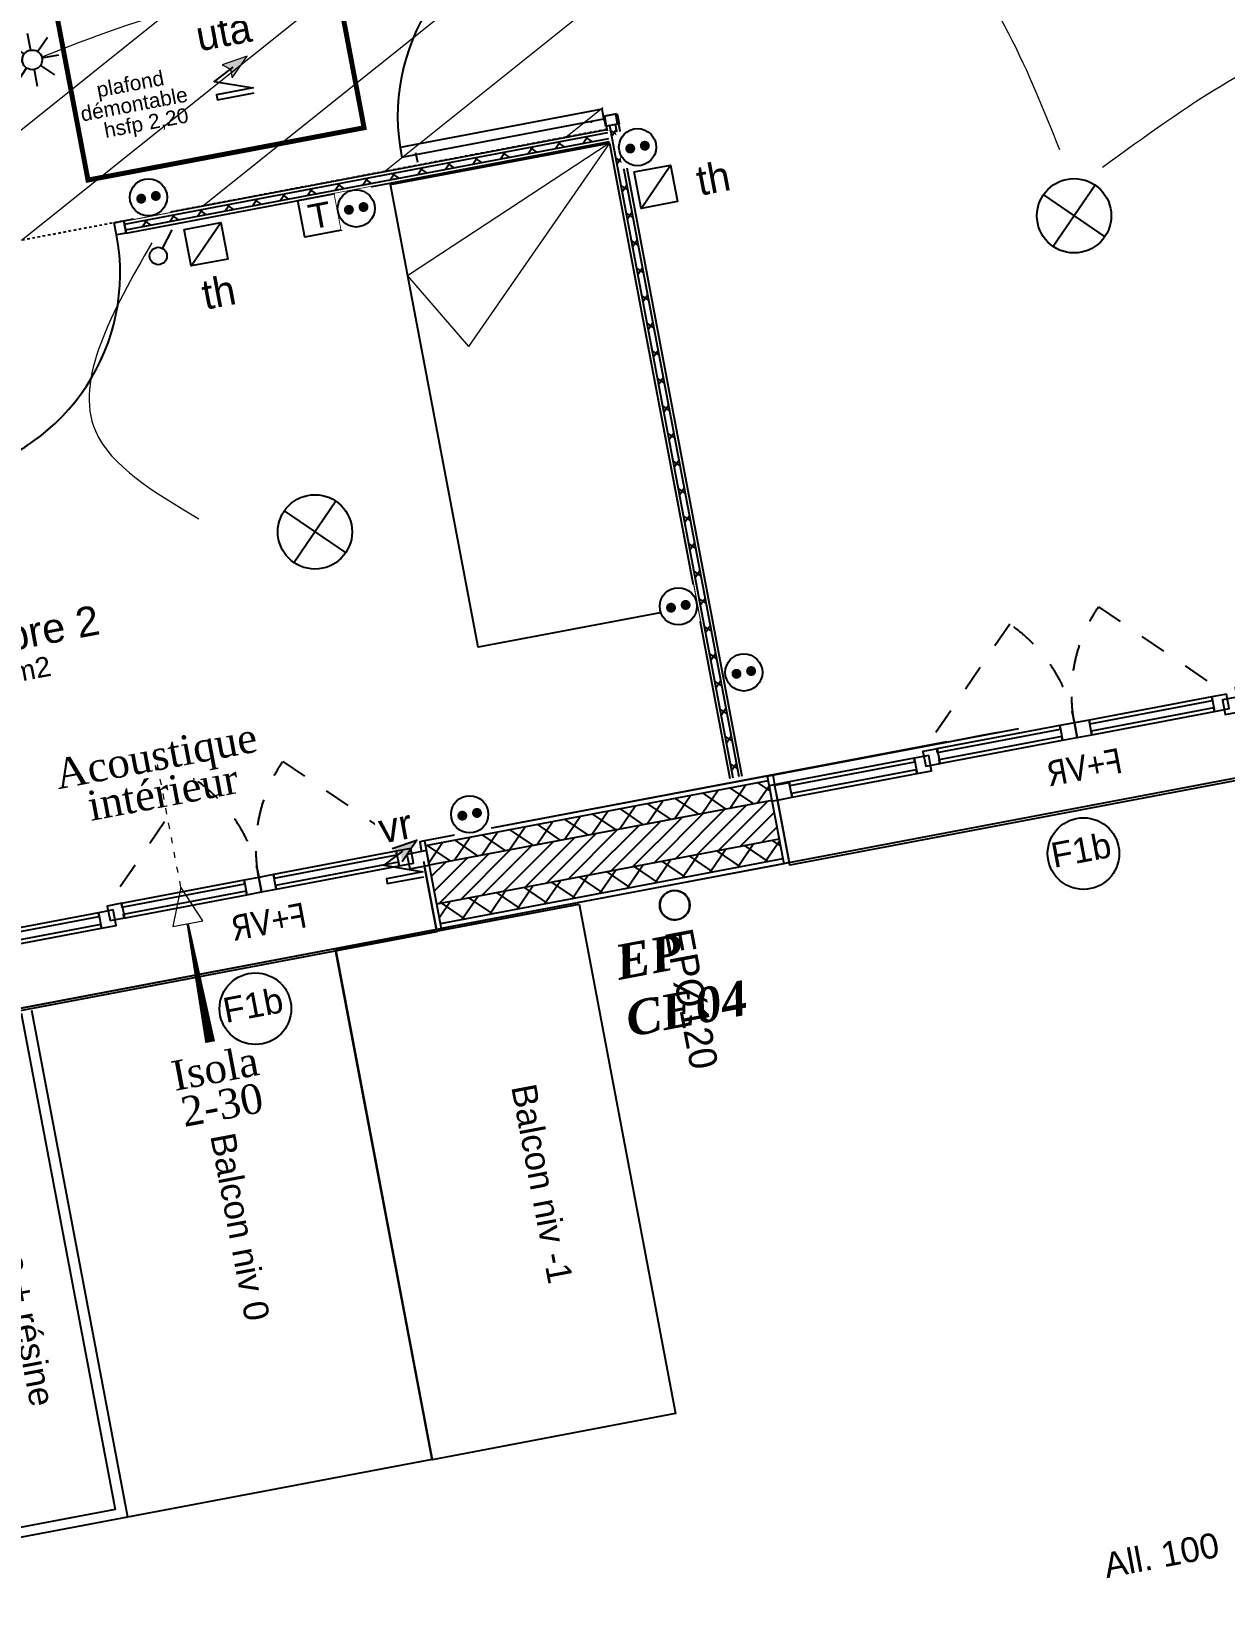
# Model space of a CAD drawing. Header units: centimetres. Extents: x 209280 to 319866, y -365283 to -277503.
# Drawn here: x 245383 to 250196, y -340900 to -334507 of the extents above; entities that cross this region are included whole.
import ezdxf

# ---------------------------------------------------------------- set-up
doc = ezdxf.new("R2010")
doc.units = ezdxf.units.CM
doc.linetypes.add('ACAD_ISO03W100', pattern=[30, 12, -18])
doc.linetypes.add('Style de ligne -1', pattern=[0.41664, 0.20828, -0.20836])
doc.layers.get('0').update_dxf_attribs({"color": 252})
for name, color, linetype in [('3-BAT C-Niveau 1', 252, 'Continuous'), ('prlm-EAU-EPEXT', 145, 'Continuous'), ('prlm-MOD', 64, 'Continuous'), ('prlm-VMC', 93, 'Continuous')]:
    doc.layers.add(name, color=color, linetype=linetype)
doc.layers.add('prlm-ELEC-CFA', color=1, linetype='Continuous', lineweight=25)
doc.layers.add('prlm-ELEC-CFO', color=1, linetype='Continuous', lineweight=25)
doc.layers.add('prlm-ZEROPLOT', color=254, linetype='Continuous', plot=False)
doc.styles.add('Futura Std Book', font='')
doc.styles.add('Helvetica', font='arial.ttf')
doc.styles.add('Lucida Grande', font='')
doc.styles.add('prlm-eau-ep', font='timesbi.ttf', dxfattribs={"height": 18})
doc.styles.add('prlm-elec-cfa', font='comic.ttf', dxfattribs={"height": 12})
doc.styles.add('prlm-elec-cfo', font='comic.ttf', dxfattribs={"height": 12})
doc.styles.add('prlm-vmc', font='pala.ttf', dxfattribs={"height": 14})
doc.styles.get("Standard").update_dxf_attribs({"font": 'isocp.shx', "height": 100})
doc.styles.get('Futura Std Book').set_extended_font_data('Futura Std Book')
doc.styles.get('Lucida Grande').set_extended_font_data('Lucida Grande')
pattern_1 = [(235.723595, (88960.93, 134700.79), (66.106423, -45.054865), []), (325.723595, (88960.93, 134700.79), (-45.054865, -66.106423), [])]

# ---------------------------------------------------------------- blocks, each defined once
blk = doc.blocks.new('FENETRE TYPE 1')
at = {"linetype": 'Style de ligne -1', "ltscale": 50.8}
for p, q in [((48.17, 60.17), (4, 16)), ((84.68, 59.99), (128.67, 16))]:
    blk.add_line(p, q, dxfattribs=at)
at = {"linetype": 'Continuous'}
blk.add_line((0, 16), (0, 14), dxfattribs=at)
at = {"linetype": 'Continuous', "lineweight": 25, "flags": 128}
for points in [[(-2, 18), (0, 18), (0, 14)], [(192, 18), (190, 18), (190, 14)], [(0, 8), (0, -18), (-2, -18)], [(190, 7.7), (190, -18), (192, -18)]]:
    blk.add_lwpolyline(points, dxfattribs=at)
at = {"linetype": 'Continuous', "flags": 128}
for points in [[(-2, 14), (6, 14), (6, 8), (-2, 8)], [(4, 16), (10, 16), (10, 10), (4, 10)], [(10, 16), (60.46, 16), (60.46, 14.5), (10, 14.5)], [(60.46, 16), (66.46, 16), (66.46, 10), (60.46, 10)], [(66.46, 16), (72.46, 16), (72.46, 10), (66.46, 10)], [(72.46, 16), (123.05, 16), (123.05, 14.5), (72.46, 14.5)], [(122.67, 16), (128.67, 16), (128.67, 10), (122.67, 10)], [(126.67, 14), (132.67, 14), (132.67, 7.7), (126.67, 7.7)], [(132.67, 14), (184, 14), (184, 12.5), (132.67, 12.5)], [(184, 14), (192.25, 14), (192.25, 7.7), (184, 7.7)], [(184, 13.7), (190, 13.7), (190, 7.7), (184, 7.7)], [(10, 11.5), (60.46, 11.5), (60.46, 10), (10, 10)], [(72.46, 11.5), (123.05, 11.5), (123.05, 10), (72.46, 10)], [(132.67, 9.2), (184, 9.2), (184, 7.7), (132.67, 7.7)]]:
    blk.add_lwpolyline(points, close=True, dxfattribs=at)
blk.add_lwpolyline([(0, 10), (0, -19), (190, -19), (190, 10)], dxfattribs=at)
at = {"linetype": 'Style de ligne -1', "ltscale": 50.8}
for centre, radius, start, end in [((4, 16), 62.46, 360, 45), ((128.67, 16), 62.21, 136.63922, 180)]:
    blk.add_arc(centre, radius, start, end, dxfattribs=at)
at = {"insert": (50.38, 2.81), "char_height": 10.161, "attachment_point": 1, "line_spacing_factor": 0.978845, "style": 'Lucida Grande'}
blk.add_mtext('F+VR ', dxfattribs=at)
blk = doc.blocks.new('Groupe-212-1')
at = {"linetype": 'Continuous'}
blk.add_circle((16066.65, -47252.39), 14.45, dxfattribs=at)
at = {"insert": (16052.84, -47248.28), "char_height": 10.087, "attachment_point": 1, "rotation": 10.72359, "line_spacing_factor": 0.834288, "style": 'Helvetica'}
blk.add_mtext('F1b', dxfattribs=at)
blk = doc.blocks.new('Groupe-213-1')
at = {"linetype": 'Continuous'}
blk.add_circle((15732.51, -47314.97), 14.45, dxfattribs=at)
at = {"insert": (15718.69, -47310.86), "char_height": 10.087, "attachment_point": 1, "rotation": 10.72359, "line_spacing_factor": 0.834288, "style": 'Helvetica'}
blk.add_mtext('F1b', dxfattribs=at)
blk = doc.blocks.new('Groupe-260-1')
at = {"linetype": 'Continuous'}
blk.add_open_spline([(15897.67, -47268.76), (15896.47, -47269.82), (15895.46, -47272.86), (15896.1, -47276), (15898.22, -47278.4), (15901.26, -47279.41), (15904.4, -47278.77), (15906.8, -47276.65), (15907.81, -47273.61), (15907.17, -47270.47), (15905.05, -47268.07), (15902.01, -47267.06), (15898.87, -47267.7), (15897.67, -47268.76)], degree=2, dxfattribs=at)
blk = doc.blocks.new('Groupe-261-1')
blk.add_blockref('Groupe-260-1', (0, 0))
at = {"insert": (15908.77, -47281.83), "char_height": 11.327, "attachment_point": 1, "rotation": 280.72359, "line_spacing_factor": 0.962448, "style": 'Futura Std Book'}
blk.add_mtext('EPØ120', dxfattribs=at)
blk = doc.blocks.new('xi.epext')
at = {"layer": 'prlm-EAU-EPEXT', "color": 0, "linetype": 'ByBlock', "lineweight": -2}
blk.add_circle((0, 0), 5, dxfattribs=at)
blk = doc.blocks.new('xi.EA')
at = {"layer": 'prlm-VMC', "color": 0, "linetype": 'ByBlock', "lineweight": 5, "flags": 128}
blk.add_lwpolyline([(-6.17, -15), (6.17, -15), (0, 0)], close=True, dxfattribs=at)
at = {"layer": 'prlm-VMC', "color": 0, "linetype": 'ByBlock', "lineweight": -2, "flags": 128}
blk.add_lwpolyline([(0, -15, 1, 4, 0), (0, -63.63, 1, 1, 0)], format="xyseb", dxfattribs=at)
at = {"layer": 'prlm-VMC', "color": 0, "linetype": 'ByBlock', "lineweight": 5}
blk.add_solid([(0, 0), (6.17, -15), (-6.17, -15), (0, 0)], dxfattribs=at)
at = {"layer": 'prlm-ZEROPLOT', "color": 250, "linetype": 'ACAD_ISO03W100', "lineweight": 0, "ltscale": 0.2}
blk.add_lwpolyline([(0, 0), (0, 60)], dxfattribs=at)
blk = doc.blocks.new('xi.uta')
at = {"layer": 'prlm-ELEC-CFO', "lineweight": 5}
blk.add_hatch(color=0, dxfattribs=at).paths.add_polyline_path([(-3, 6), (-0.1, 3.7), (0, 0), (7.5, 7.5)])
at = {"layer": 'prlm-ELEC-CFO', "color": 0, "lineweight": 5, "flags": 128}
blk.add_lwpolyline([(-3, 6), (-0.1, 3.7), (0, 0), (7.5, 7.5)], close=True, dxfattribs=at)
at = {"layer": 'prlm-ELEC-CFO', "color": 0}
blk.add_lwpolyline([(0.95, 4.23), (-7.5, 0), (7.5, -5.5), (-7.5, -5.5), (-7.5, -7.5), (7.5, -7.5)], dxfattribs=at)
blk = doc.blocks.new('xi.PC')
at = {"color": 0, "lineweight": 5}
blk.add_wipeout([(-7.5, -7.5), (7.5, -7.5), (7.5, 7.5), (-7.5, 7.5)], dxfattribs=at).dxf.layer = 'prlm-ELEC-CFO'
at = {"layer": 'prlm-ELEC-CFO', "color": 0, "linetype": 'ByBlock', "lineweight": 5, "const_width": 2}
for points in [[(-4, 0, 1), (-2, 0, 1)], [(2, 0, 1), (4, 0, 1)]]:
    blk.add_lwpolyline(points, format="xyb", close=True, dxfattribs=at)
at = {"layer": 'prlm-ELEC-CFO', "color": 0, "linetype": 'ByBlock', "lineweight": -2}
blk.add_circle((0, 0), 7.5, dxfattribs=at)
blk = doc.blocks.new('xi.PTCE')
at = {"layer": 'prlm-ELEC-CFO', "color": 0}
for points in [[(-10.61, 10.61), (10.61, -10.61)], [(10.61, 10.61), (-10.61, -10.61)]]:
    blk.add_lwpolyline(points, dxfattribs=at)
at = {"layer": 'prlm-ELEC-CFO', "color": 0, "linetype": 'ByBlock'}
blk.add_circle((0, 0), 15, dxfattribs=at)
blk = doc.blocks.new('xi.SPOT')
at = {"color": 0, "lineweight": 5}
blk.add_wipeout([(-4, 0), (-2.83, -2.83), (0, -4), (2.83, -2.83), (4, 0), (2.83, 2.83), (0, 4), (-2.83, 2.83)], dxfattribs=at).dxf.layer = 'prlm-ELEC-CFO'
at = {"layer": 'prlm-ELEC-CFO', "color": 0, "linetype": 'ByBlock', "lineweight": -2, "flags": 128}
for points in [[(-7.69, 7.69), (-2.83, 2.83)], [(0, 10.88), (0, 4)], [(7.69, 7.69), (2.83, 2.83)], [(-10.88, 0), (-4, 0)], [(4, 0), (10.88, 0)], [(-2.83, -2.83), (-7.69, -7.69)], [(0, -4), (0, -10.88)], [(2.83, -2.83), (7.69, -7.69)]]:
    blk.add_lwpolyline(points, dxfattribs=at)
at = {"layer": 'prlm-ELEC-CFO', "color": 0, "linetype": 'ByBlock', "lineweight": -2}
blk.add_circle((0, 0), 4, dxfattribs=at)
blk = doc.blocks.new('xi.VR')
at = {"layer": 'prlm-ELEC-CFO', "lineweight": 5}
blk.add_hatch(color=0, dxfattribs=at).paths.add_polyline_path([(-3, 6), (-0.1, 3.7), (0, 0), (7.5, 7.5)])
at = {"layer": 'prlm-ELEC-CFO', "color": 0}
for points in [[(-3, 6), (7.5, 7.5), (0, 0)], [(0.95, 4.23), (-7.5, 0), (7.5, -5.5), (-7.5, -5.5), (-7.5, -7.5), (7.5, -7.5)]]:
    blk.add_lwpolyline(points, dxfattribs=at)
blk = doc.blocks.new('xi.TEL')
at = {"layer": 'prlm-ELEC-CFA', "color": 0, "linetype": 'ByBlock', "lineweight": -2, "flags": 128}
blk.add_lwpolyline([(-7.5, 7.5), (7.5, 7.5), (7.5, -7.5), (-7.5, -7.5)], close=True, dxfattribs=at)
at = {"layer": 'prlm-ELEC-CFA', "color": 0, "linetype": 'ByBlock', "insert": (0, 0), "char_height": 10, "width": 11.36, "attachment_point": 5}
blk.add_mtext('{\\fVerdana|b0|i0|c0|p34;T}', dxfattribs=at)
blk = doc.blocks.new('xi.SA')
at = {"layer": 'prlm-ELEC-CFO', "color": 0}
blk.add_lwpolyline([(0.2, -1.28), (5.5, 5.28)], dxfattribs=at)
blk.add_circle((-2, -4), 3.5, dxfattribs=at)
blk = doc.blocks.new('Groupe-168-1')
at = {"linetype": 'Continuous', "lineweight": 18}
for p, q in [((15875.42, -46965.75), (15793.96, -47019.36)), ((15875.42, -46965.75), (15818.45, -47047.79)), ((15793.96, -47019.36), (15786.99, -46982.43)), ((15793.96, -47019.36), (15818.5, -47047.84))]:
    blk.add_line(p, q, dxfattribs=at)
at = {"linetype": 'Continuous', "flags": 128}
blk.add_lwpolyline([(15910.77, -47152.44), (15822.35, -47169.18), (15786.99, -46982.5), (15875.42, -46965.75)], close=True, dxfattribs=at)

msp = doc.modelspace()

# ---------------------------------------------------------------- hatches: boundary and pattern name
at = {"linetype": 'Continuous'}
h = msp.add_hatch(dxfattribs=at)
h.set_pattern_fill('02_ISOLANT', color=256, scale=10, angle=10.7235947, style=0, pattern_type=2)
h.set_pattern_definition([(55.723595, (88960.93, 134700.79), (-66.106423, 45.054865), []), (145.723595, (88960.93, 134700.79), (45.054865, 66.106423), [])])
h.paths.add_polyline_path([(245757.633, -335283.557), (245762.098, -335307.138), (247712.433, -334937.787), (247707.967, -334914.206)])
h = msp.add_hatch(dxfattribs=at)
h.set_pattern_fill('02_ISOLANT', color=256, scale=10, angle=-79.2764053, style=0, pattern_type=2)
h.set_pattern_definition([(325.723595, (88960.93, 134700.79), (45.054865, 66.106423), []), (55.723595, (88960.93, 134700.79), (66.106423, -45.054865), [])])
h.paths.add_polyline_path([(247738.435, -334880.937), (247714.854, -334885.403), (248213.284, -337517.326), (248236.865, -337512.86)])
at = {"layer": '3-BAT C-Niveau 1', "linetype": 'Continuous', "lineweight": 18}
h = msp.add_hatch(dxfattribs=at)
h.set_pattern_fill('BA 13', color=9, scale=10, style=0, pattern_type=2)
h.set_pattern_definition([(218.65981, (88960.93, 134700.8), (-199.24783, 287.75041), [])])
h.paths.add_polyline_path([(246408.426, -331503.471), (246520.896, -332097.359), (246562.361, -332316.316), (247230.085, -332189.863), (247230.07, -332189.785), (249696.52, -331722.657), (249967.919, -333155.76), (247513.039, -333620.873), (247493.323, -333516.781), (246259.599, -333750.42), (246287.513, -333897.8), (245732.232, -334002.959), (245741.653, -334052.522), (247481.412, -333722.59), (247704.693, -334901.614), (244779.661, -335455.533), (244908.283, -336115.278), (243821.031, -336321.18), (243695.772, -335659.761), (242737.804, -335841.18), (242514.7, -334663.095), (243942.955, -334392.615), (243933.668, -334343.567), (243894.394, -334351.007), (243602.567, -332810.333), (244486.359, -332640.133), (244778.648, -334183.547), (244828.817, -334174.046), (244395.268, -331884.72)])
at = {"layer": '3-BAT C-Niveau 1', "linetype": 'Continuous'}
h = msp.add_hatch(dxfattribs=at)
h.set_pattern_fill('02_ISOLANT', color=256, scale=10, angle=-169.2764053, style=0, pattern_type=2)
h.set_pattern_definition(pattern_1)
h.paths.add_polyline_path([(248369.946, -337608.481), (248355.06, -337529.878), (246972.447, -337791.715), (246987.333, -337870.318)])
h = msp.add_hatch(dxfattribs=at)
h.set_pattern_fill('MURS MACONNERIE-2', color=256, scale=10, style=0, pattern_type=2)
h.set_pattern_definition([(45, (89146.82, 134700.79), (-31.2347524, 39.0434405), [])])
h.paths.add_polyline_path([(248399.717, -337765.687), (248369.946, -337608.481), (246987.333, -337870.318), (247017.104, -338027.524)])
h = msp.add_hatch(dxfattribs=at)
h.set_pattern_fill('02_ISOLANT', color=256, scale=10, angle=-169.2764053, style=0, pattern_type=2)
h.set_pattern_definition(pattern_1)
h.paths.add_polyline_path([(248414.603, -337844.29), (248399.717, -337765.687), (247017.104, -338027.524), (247031.99, -338106.127)])

# ---------------------------------------------------------------- linework, layer by layer
at = {"linetype": 'Continuous'}
for p, q in [((247685.23, -334819.661), (246869.725, -334974.1)), ((247692.673, -334858.962), (247685.23, -334819.661)), ((247739.949, -334839.827), (247690.811, -334849.132)), ((247690.811, -334849.132), (247698.254, -334888.434)), ((247743.776, -334839.214), (247694.638, -334848.52)), ((247694.638, -334848.52), (247702.081, -334887.822)), ((245755.214, -335270.784), (247705.548, -334901.433)), ((245757.633, -335283.557), (247707.967, -334914.206)), ((245757.633, -335283.557), (247707.967, -334914.206)), ((246877.168, -335013.402), (247692.673, -334858.962)), ((247714.854, -334885.403), (248213.284, -337517.326)), ((247714.854, -334885.403), (248213.284, -337517.326)), ((247738.435, -334880.937), (248236.865, -337512.86)), ((247738.435, -334880.937), (248236.865, -337512.86)), ((247751.208, -334878.518), (248249.638, -337510.441)), ((245762.098, -335307.138), (247712.433, -334937.787)), ((245762.098, -335307.138), (247712.433, -334937.787)), ((246869.725, -334974.1), (246877.168, -335013.402)), ((246932.262, -334995.111), (246939.705, -335034.412))]:
    msp.add_line(p, q, dxfattribs=at)
at = {"linetype": 'Continuous', "lineweight": 25}
for p, q in [((245755.214, -335270.784), (247705.548, -334901.433)), ((247639.544, -334866.811), (247641.22, -334875.659)), ((247696.528, -334858.499), (247705.832, -334907.626)), ((247702.081, -334887.822), (247751.208, -334878.518)), ((247751.208, -334878.518), (248249.638, -337510.441)), ((245764.517, -335319.911), (247714.852, -334950.56)), ((247715.135, -334956.753), (248200.511, -337519.745)), ((245764.517, -335319.911), (245755.214, -335270.784))]:
    msp.add_line(p, q, dxfattribs=at)
at = {"linetype": 'Continuous', "flags": 128}
msp.add_lwpolyline([(245764.517, -335319.911), (245725.216, -335327.354), (245715.91, -335278.216), (245755.212, -335270.773)], close=True, dxfattribs=at)
at = {"linetype": 'Continuous'}
for centre, start, end in [((247690.811, -334849.132), 100.7235947, 188.6539032), ((244909.711, -335481.793), 282.7932863, 10.7235947)]:
    msp.add_arc(centre, 830.542, start, end, dxfattribs=at)
at = {"layer": '3-BAT C-Niveau 1', "linetype": 'Style de ligne -1', "ltscale": 50.8}
msp.add_line((247704.693, -334901.614), (244779.661, -335455.533), dxfattribs=at)
at = {"layer": '3-BAT C-Niveau 1', "linetype": 'Continuous', "lineweight": 25}
for p, q in [((248351.338, -337510.227), (249366.817, -337317.918)), ((249108.41, -337366.854), (249253.47, -337339.383)), ((249189.96, -337351.41), (249285.266, -337333.362)), ((249076.613, -337372.876), (246968.726, -337772.064)), ((248351.338, -337510.227), (248418.324, -337863.94)), ((248369.946, -337608.481), (246987.333, -337870.318)), ((246968.726, -337772.064), (247035.712, -338125.778)), ((248399.717, -337765.687), (247017.104, -338027.524)), ((248418.324, -337863.94), (247035.712, -338125.778))]:
    msp.add_line(p, q, dxfattribs=at)
at = {"layer": '3-BAT C-Niveau 1', "linetype": 'Continuous'}
for p, q in [((248351.338, -337510.227), (246968.726, -337772.064)), ((248355.06, -337529.878), (246972.447, -337791.715)), ((248399.717, -337765.687), (247017.104, -338027.524)), ((248414.603, -337844.29), (247031.99, -338106.127)), ((248418.324, -337863.94), (247035.712, -338125.778)), ((245770.796, -340500.191), (245383.768, -338456.516))]:
    msp.add_line(p, q, dxfattribs=at)
at = {"layer": '3-BAT C-Niveau 1', "linetype": 'Continuous', "flags": 128}
for points in [[(247592.29, -338027.074), (247981.52, -340082.376), (246999.123, -340268.421), (246609.893, -338213.119)], [(246608.668, -338206.65), (246998.968, -340267.602), (243658.343, -340900.244), (243268.043, -338839.293)]]:
    msp.add_lwpolyline(points, close=True, dxfattribs=at)
msp.add_lwpolyline([(245340.821, -338466.561), (245720.097, -340469.3), (243696.072, -340852.607), (243313.175, -338830.746)], dxfattribs=at)
at = {"layer": 'prlm-ELEC-CFO', "lineweight": 13}
for points in [[(249704.443, -335054.587), (250743.017, -334488.71), (251950.748, -334605.337)], [(245867.698, -335358.934), (245640.249, -336117.881), (246057.159, -336473.088)]]:
    msp.add_spline(points, degree=3, dxfattribs=at)
at = {"layer": 'prlm-MOD', "ltscale": 50, "const_width": 20}
msp.add_lwpolyline([(246541.987, -333930.48), (246724.643, -334894.981), (245610.537, -335105.969), (245427.881, -334141.468)], close=True, dxfattribs=at)

# ---------------------------------------------------------------- block references
at = {"xscale": 10, "yscale": 10, "zscale": 10}
msp.add_blockref('Groupe-168-1', (88960.928, 134700.79), dxfattribs=at)
at = {"layer": '3-BAT C-Niveau 1', "xscale": -10, "yscale": 10, "zscale": 10, "rotation": 10.72359474388556}
for p in [(250273.757, -337329.362), (246982.568, -337952.642)]:
    msp.add_blockref('FENETRE TYPE 1', p, dxfattribs=at)
at = {"layer": '3-BAT C-Niveau 1', "xscale": 10, "yscale": 10, "zscale": 10}
for name in ['Groupe-212-1', 'Groupe-261-1', 'Groupe-213-1']:
    msp.add_blockref(name, (88960.928, 134700.79), dxfattribs=at)
at = {"layer": 'prlm-EAU-EPEXT', "xscale": 11.99999999999999, "yscale": 11.99999999999999, "zscale": 11.99999999999999, "rotation": 10.72360141139323}
msp.add_blockref('xi.epext', (247979.248, -338030.921), dxfattribs=at)
at = {"layer": 'prlm-ELEC-CFA', "xscale": 10, "yscale": 10, "zscale": 10, "rotation": 10.72360141139323}
msp.add_blockref('xi.TEL', (246545.625, -335248.319), dxfattribs=at)
at = {"layer": 'prlm-ELEC-CFO', "xscale": 10, "yscale": 10, "zscale": 10, "rotation": 10.72360141139323}
for p in [(249589.815, -335250.159), (246526.477, -336525.233)]:
    msp.add_blockref('xi.PTCE', p, dxfattribs=at)

# ---------------------------------------------------------------- texts
at = {"attachment_point": 2, "rotation": 10.7235947, "line_spacing_factor": 0.834288, "style": 'Helvetica'}
for s, insert, char_height in [('plafond \\Pdémontable', (245775.222, -334688.382), 60), ('hsfp 2,20', (245839.747, -334845.297), 60), ('Chambre 2\\P{\\H0.6752x;9,97m2}\\P', (245235.069, -336896.327), 120)]:
    msp.add_mtext(s, dxfattribs=dict(at, insert=insert, char_height=char_height))
at = {"layer": '3-BAT C-Niveau 1', "char_height": 100.8724, "attachment_point": 2, "rotation": 280.7235947, "line_spacing_factor": 0.834288, "style": 'Helvetica'}
for s, insert, width in [('Balcon niv -1', (247492.878, -339145.325), 1131.94904), ('Couverture + résine balcon niv 0', (245362.992, -339431.643), 1301.96466), ('Balcon niv 0', (246274.053, -339319.779), 1131.94904)]:
    msp.add_mtext(s, dxfattribs=dict(at, insert=insert, width=width))
at = {"layer": '3-BAT C-Niveau 1', "insert": (249701.823, -340647.545), "char_height": 100.8724, "attachment_point": 1, "rotation": 10.7235947, "line_spacing_factor": 0.834288, "style": 'Helvetica'}
msp.add_mtext('All. 100', dxfattribs=at)
at = {"layer": 'prlm-EAU-EPEXT', "insert": (247727.048, -338195.871), "char_height": 140, "attachment_point": 1, "rotation": 10.7236014, "style": 'prlm-eau-ep'}
msp.add_mtext_dynamic_manual_height_columns('EP CE04', width=91.58378, gutter_width=75, heights=[0], dxfattribs=at)

# ---------------------------------------------------------------- next in the draw order: texts
at = {"layer": 'prlm-VMC', "insert": (245873.424, -337369.164), "char_height": 120, "width": 236.73962, "attachment_point": 2, "rotation": 10.7236014, "line_spacing_factor": 0.75, "style": 'prlm-vmc', "bg_fill": 3, "box_fill_scale": 1.1, "bg_fill_color": 256, "bg_fill_transparency": 0}
msp.add_mtext('Acoustique intérieur', dxfattribs=at)
at = {"layer": 'prlm-VMC', "linetype": 'ByBlock', "lineweight": -2, "insert": (246111.959, -338630.143), "char_height": 120, "width": 236.73962, "attachment_point": 2, "rotation": 10.7236014, "line_spacing_factor": 0.75, "style": 'prlm-vmc', "bg_fill": 3, "box_fill_scale": 1.1, "bg_fill_color": 256, "bg_fill_transparency": 0}
msp.add_mtext('Isola\\P2-30', dxfattribs=at)

# ---------------------------------------------------------------- next in the draw order: linework, layer by layer
at = {"layer": 'prlm-ZEROPLOT'}
msp.add_lwpolyline([(232404.524, -331928.72), (238496.448, -330775.04), (237242.617, -324154.276), (251799.049, -321400.62), (254691.971, -336676.21), (240136.035, -339432.765), (238881.255, -332806.99), (232789.431, -333960.651)], close=True, dxfattribs=at)

# ---------------------------------------------------------------- next in the draw order: block references
at = {"layer": 'prlm-VMC', "xscale": 10, "yscale": 10, "zscale": 10, "rotation": 10.72359474390547}
msp.add_blockref('xi.EA', (245985.066, -337958.686), dxfattribs=at)

# ---------------------------------------------------------------- next in the draw order: block references
at = {"layer": 'prlm-ELEC-CFO', "xscale": 10, "yscale": 10, "zscale": 10, "rotation": 10.72360141139323}
for p in [(247828.173, -334973.204), (245854.786, -335175.594), (246692.913, -335220.426), (247992.728, -336825.635), (248256.931, -337092.334), (247150.716, -337664.691)]:
    msp.add_blockref('xi.PC', p, dxfattribs=at)

# ---------------------------------------------------------------- next in the draw order: texts
at = {"layer": 'prlm-ELEC-CFO', "lineweight": 20, "char_height": 120, "attachment_point": 5, "rotation": 10.7236014, "line_spacing_factor": 0.8, "bg_fill": 3, "box_fill_scale": 1.1, "bg_fill_color": 256, "bg_fill_transparency": 0}
for s, insert, style in [('uta', (246157.699, -334508.23), 'prlm-elec-cfo'), ('th', (246138.074, -335558.944), 'prlm-elec-cfa'), ('vr', (246850.733, -337712.004), 'prlm-elec-cfo')]:
    msp.add_mtext(s, dxfattribs=dict(at, insert=insert, style=style))

# ---------------------------------------------------------------- next in the draw order: linework, layer by layer
at = {"linetype": 'Continuous'}
for p, q in [((247747.392, -334879.128), (247739.949, -334839.827)), ((247751.219, -334878.516), (247743.776, -334839.214)), ((247755.21, -334879.973), (247747.767, -334840.672)), ((247698.254, -334888.434), (247747.392, -334879.128)), ((247702.081, -334887.822), (247751.219, -334878.516))]:
    msp.add_line(p, q, dxfattribs=at)
at = {"linetype": 'Continuous', "lineweight": 25}
msp.add_line((247698.254, -334888.434), (247747.381, -334879.13), dxfattribs=at)
at = {"layer": 'prlm-ELEC-CFO', "linetype": 'ByBlock', "lineweight": -2, "flags": 128}
for points in [[(247814.272, -335073.47), (247961.653, -335045.559), (247989.564, -335192.94), (247842.183, -335220.851)], [(245999.3, -335305.304), (246146.681, -335277.393), (246174.591, -335424.773), (246027.211, -335452.684)]]:
    msp.add_lwpolyline(points, close=True, dxfattribs=at)
at = {"layer": 'prlm-ELEC-CFO', "color": 1}
for points in [[(247842.183, -335220.851), (247961.653, -335045.559)], [(246027.211, -335452.684), (246146.681, -335277.393)]]:
    msp.add_lwpolyline(points, dxfattribs=at)
at = {"layer": 'prlm-ELEC-CFO', "lineweight": 13}
for points in [[(247707.812, -333829.89), (249006.715, -334095.718), (249531.12, -334982.24)], [(246710.664, -334357.162), (246035.934, -334409.472), (245423.963, -334610.119)]]:
    msp.add_spline(points, degree=3, dxfattribs=at)

# ---------------------------------------------------------------- next in the draw order: block references
at = {"layer": 'prlm-ELEC-CFO', "xscale": 10, "yscale": 10, "zscale": 10, "rotation": 10.72360141139323}
for name, p in [('xi.uta', (246192.93, -334694.266)), ('xi.SA', (245906.426, -335369.37)), ('xi.VR', (246878.118, -337856.609))]:
    msp.add_blockref(name, p, dxfattribs=at)

# ---------------------------------------------------------------- next in the draw order: block references
msp.add_blockref('xi.SPOT', (245385.429, -334620.847), dxfattribs=at)

# ---------------------------------------------------------------- next in the draw order: texts
at = {"layer": 'prlm-ELEC-CFO', "lineweight": 20, "insert": (248133.798, -335098.948), "char_height": 120, "attachment_point": 5, "rotation": 10.7236014, "line_spacing_factor": 0.8, "style": 'prlm-elec-cfa', "bg_fill": 3, "box_fill_scale": 1.1, "bg_fill_color": 256, "bg_fill_transparency": 0}
msp.add_mtext('th', dxfattribs=at)

doc.saveas('drawing.dxf')
